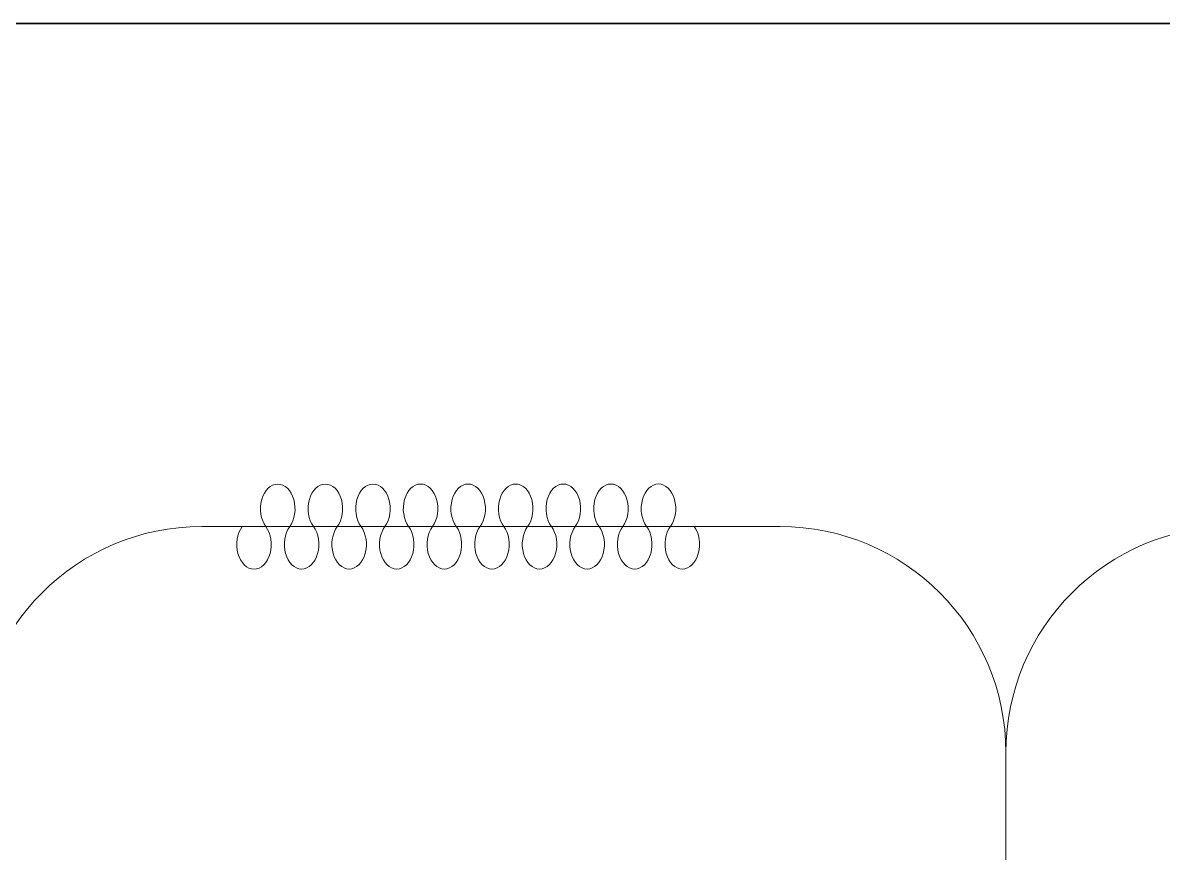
# Model space of a CAD drawing. Header units: metres. Extents: x 75097 to 220695, y -1557923 to -1361206.
# Drawn here: x 154817 to 157341, y -1409251 to -1407413 of the extents above; entities that cross this region are included whole.
import ezdxf

# ---------------------------------------------------------------- set-up
doc = ezdxf.new("R2010")
doc.units = ezdxf.units.M
doc.layers.get('0').update_dxf_attribs({"lineweight": 0})
doc.layers.add('A-100 - Copy$0$Medical Equipment and Furniture', color=8, linetype='Continuous', lineweight=0)
doc.layers.add('E-POWR', color=7, linetype='Continuous', lineweight=9, true_color=0x4e7e3e)

# ---------------------------------------------------------------- blocks, each defined once
blk = doc.blocks.new('A-100 - Copy$0$CURTAIN')
for centre, start, end in [((-0.3386, 0.0395), 313.5684, 226.4316), ((-0.1881, 0.0395), 313.5684, 226.4316), ((-0.0376, 0.0395), 313.5684, 226.4316), ((0.1129, 0.0395), 313.5684, 226.4316), ((0.2633, 0.0395), 313.5684, 226.4316), ((0.4138, 0.0395), 313.5684, 226.4316), ((0.5643, 0.0395), 313.5684, 226.4316), ((0.7148, 0.0395), 313.5684, 226.4316), ((0.8653, 0.0395), 313.5684, 226.4316), ((0.0376, -0.0395), 133.5684, 46.4316), ((0.1881, -0.0395), 133.5684, 46.4316), ((0.3386, -0.0395), 133.5684, 46.4316), ((0.4891, -0.0395), 133.5684, 46.4316), ((0.6396, -0.0395), 133.5684, 46.4316), ((0.79, -0.0395), 133.5684, 46.4316), ((0.9405, -0.0395), 133.5684, 46.4316), ((-0.4138, -0.0395), 133.5684, 46.4316), ((-0.2633, -0.0395), 133.5684, 46.4316), ((-0.1129, -0.0395), 133.5684, 46.4316)]:
    blk.add_arc(centre, 0.0546, start, end)
blk = doc.blocks.new('A-100 - Copy')
at = {"layer": 'A-100 - Copy$0$Medical Equipment and Furniture'}
for p, q in [((155213.1, -1408527.7, 0), (156493.1, -1408527.7, 0)), ((156993.1, -1409027.7, 0), (156993.1, -1411527.7, 0))]:
    blk.add_line(p, q, dxfattribs=at)
for centre, start, end in [((155213.1, -1409027.7, 0), 90, 180), ((156493.1, -1409027.7, 0), 0, 90), ((157493.1, -1409027.7, 0), 90, 180)]:
    blk.add_arc(centre, 500, start, end, dxfattribs=at)
at = {"layer": 'A-100 - Copy$0$Medical Equipment and Furniture', "extrusion": (-6.38299e-11, 1.26698e-09, -1), "xscale": 699.9999999767327, "yscale": 1000, "zscale": 1000, "rotation": 359.9859298881509}
blk.add_blockref('A-100 - Copy$0$CURTAIN', (-155987.1, -1408527.7, 0), dxfattribs=at)

msp = doc.modelspace()

# ---------------------------------------------------------------- linework, layer by layer
at = {"layer": 'E-POWR', "const_width": 3, "elevation": 0}
msp.add_lwpolyline([(150715, -1410305.1), (152865.9, -1410305.1), (152865.9, -1407415.2), (153000.3, -1407414.2), (159128.7, -1407414.2), (159128.7, -1411343.1), (146081, -1411343.1), (145053.3, -1411343.5)], dxfattribs=at)

# ---------------------------------------------------------------- next in the draw order: block references
msp.add_blockref('A-100 - Copy', (0, 0))

doc.saveas('drawing.dxf')
